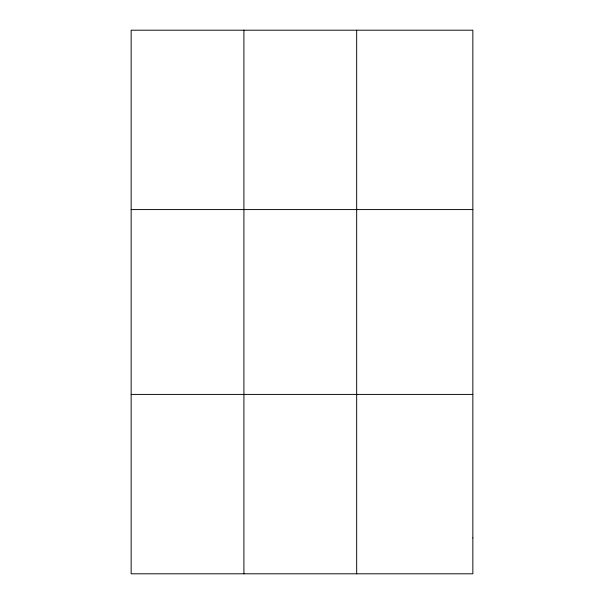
<?xml version="1.0" encoding="UTF-8"?>
<svg xmlns="http://www.w3.org/2000/svg" width="604" height="604" viewBox="0 0 604 604"><rect width="100%" height="100%" fill="white"/><g stroke="black" fill="none" stroke-linecap="round" stroke-linejoin="round"><path stroke-width="0.91" d="M243.91 30.2L243.91 573.8M356.67 30.2L356.67 573.8M131.151 209.588L472.849 209.588M131.151 394.412L472.849 394.412M472.849 537.922L472.849 573.8L131.151 573.8L131.151 30.2L472.849 30.2L472.849 537.922"/></g></svg>
